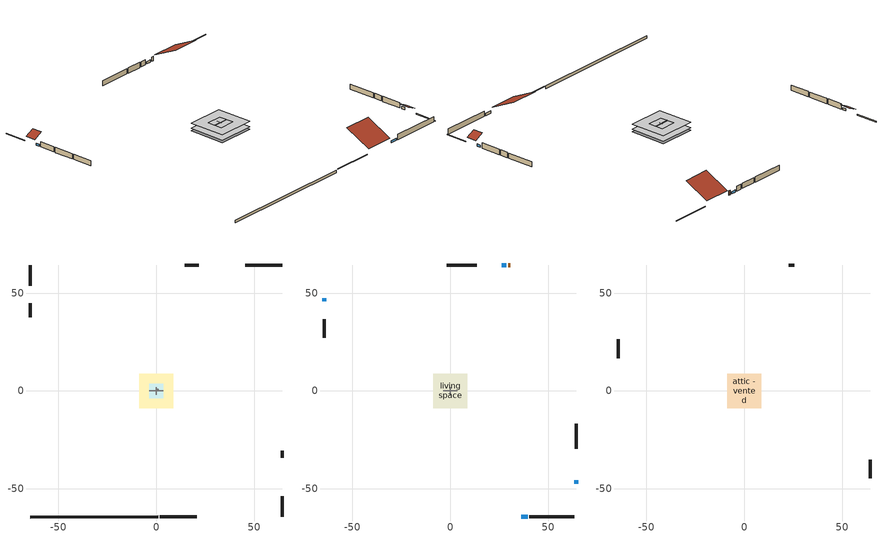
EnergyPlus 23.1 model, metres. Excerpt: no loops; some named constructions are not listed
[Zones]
central ac airloop ret air zone
 floor adiabatic (AdiabaticConst): 0,0 0,1 1,1 1,0 z0
 wall adiabatic (AdiabaticConst): 0,1 0,0 1,0 1,1 0,1 z0:1
 ceiling adiabatic (AdiabaticConst): 1,0 1,1 0,1 0,0 z1
crawlspace - vented
 floor foundation (Slab2 construction): -8.77,-8.77 -8.77,8.77 8.77,8.77 8.77,-8.77 z-0.91
 wall outside (RimJoist1 construction): 1.83,-64.44 20.73,-64.44 z0.3:0.61
 wall outside (RimJoist2 construction): -64.44,64.44 -64.44,53.93 z0.3:0.61
 wall outside (RimJoist3 construction): 64.44,64.44 45.55,64.44 z0.3:0.61
 wall outside (RimJoist4 construction): 64.44,-64.44 64.44,-53.93 z0.3:0.61
 wall foundation (FoundationWall1 construction): -64.44,-64.44 0.91,-64.44 z-0.91:0.3
garage
 floor foundation (Slab1 construction): -3.66,-3.66 -3.66,3.66 3.66,3.66 3.66,-3.66 z0
 wall outside (Wall1 construction): -64.44,44.91 -64.44,37.59 z0.3:2.74
 wall outside (Wall12 construction): 64.44,-34.23 64.44,-30.57 z0.3:2.74
 wall outside (Wall2 construction): 21.77,64.44 14.46,64.44 z0.3:2.74
 wall to living space (Wall5 construction Reversed): -3.66,0 3.66,0 z0.3:2.74
 wall to living space (Wall6 construction Reversed): 0,-1.83 0,1.83 z0.3:2.74
living space
 floor to crawlspace - vented (Floor2 construction): -8.77,-8.77 -8.77,8.77 8.77,8.77 8.77,-8.77 z0.3
 wall outside (AdiabaticWallConstruction 1): 30.58,64.44 29.66,64.44 z0.3:2.34
 wall outside (AdiabaticWallConstruction): 36.26,-64.44 39.53,-64.44 z0.3:1.4; -64.44,47.33 -64.44,45.84 z0.3:1.28; 28.73,64.44 26.37,64.44 z0.3:1.37; 64.44,-47.33 64.44,-45.61 z0.3:1.46
 wall outside (Wall3 construction): 40.46,-64.44 63.51,-64.44 z0.3:2.74
 wall outside (Wall4 construction): -64.44,36.66 -64.44,27.29 z0.3:2.74
 wall outside (Wall7 construction): 13.53,64.44 -1.89,64.44 z0.3:2.74
 wall outside (Wall8 construction): 64.44,-29.64 64.44,-16.83 z0.3:2.74
 window (WindowConstruction): 36.26,-64.44 39.53,-64.44 z0.3:1.4
 window (WindowConstruction 1): -64.44,47.33 -64.44,45.84 z0.3:1.28
 window (WindowConstruction 2): 28.73,64.44 26.37,64.44 z0.3:1.37
 window (WindowConstruction 3): 64.44,-47.33 64.44,-45.61 z0.3:1.46
 door (Door): 30.58,64.44 29.66,64.44 z0.3:2.34
attic - vented
 floor to garage (Floor1 construction): -3.66,-3.66 -3.66,3.66 3.66,3.66 3.66,-3.66 z2.74
 floor to living space (Floor3 construction Reversed): -8.77,-8.77 -8.77,8.77 8.77,8.77 8.77,-8.77 z2.74
 wall outside (Wall10 construction): 64.44,-44.68 64.44,-35.16 z0.3:2.74
 wall outside (Wall11 construction): 25.45,64.44 22.7,64.44 z0.3:2.74
 wall outside (Wall9 construction): -64.44,26.36 -64.44,16.84 z0.3:2.74
 roof outside (Roof1 construction): 35.33,-64.44,2.74 35.33,-52.22,8.86 21.66,-52.22,8.86 21.66,-64.44,2.74
 roof outside (Roof2 construction): -64.44,48.26,2.74 -60.21,48.26,4.86 -60.21,53,4.86 -64.44,53,2.74
 roof outside (Roof3 construction): 64.44,-48.26,2.74 60.21,-48.26,4.86 60.21,-53,4.86 64.44,-53,2.74
 roof outside (Roof4 construction): 31.51,64.44,2.74 31.51,52.72,8.61 44.62,52.72,8.61 44.62,64.44,2.74
[Material] Roughness=Rough; Thermal Absorptance=0.9
Name | Thickness {m} | Conductivity {W/m-K} | Density {kg/m3} | Specific Heat {J/kg-K} | Solar Absorptance | Visible Absorptance
ceiling loosefill ins | 0.169333 | 0.0480833 | 16.02 | 1046.75 | 0.7 | 0.7
ceiling stud and cavity 1 | 0.1397 | 0.0824711 | 65.682 | 1177.47 | 0.7 | 0.7
floor covering | 0.0127 | 0.0433444 | 54.468 | 1339.84 | 0.6 | 0.6
floor rigid ins | 0.051816 | 0.029427 | 32.04 | 1214.23 | 0.7 | 0.7
floor stud and cavity | 0.1397 | 0.236196 | 92.3553 | 1139.71 | 0.7 | 0.7
gypsum board | 0.0127 | 0.160291 | 801 | 837.4 | 0.6 | 0.6
osb sheathing 0.5 in. 2; osb sheathing 0.5 in. 3 | 0.0127 | 0.115458 | 512.64 | 1214.23 | 0.7 | 0.7
osb sheathing 0.75 in. | 0.01905 | 0.115458 | 512.64 | 1214.23 | 0.7 | 0.7
wall stud and cavity 2 | 0.1397 | 0.0856282 | 139.0536 | 1170.24 | 0.7 | 0.7
[Construction]
Floor2 construction Reversed: floor covering, osb sheathing 0.75 in., floor rigid ins, floor stud and cavity
Floor3 construction: ceiling loosefill ins, ceiling stud and cavity 1, gypsum board
Wall5 construction: osb sheathing 0.5 in. 2, wall stud and cavity 2, gypsum board
Wall6 construction: osb sheathing 0.5 in. 3, wall stud and cavity 2, gypsum board
[Schedule:Day:Interval]
exterior lighting schedule weekday10: No, 05:00, 0.345039, 06:00, 0.277532, 07:00, 0.26253, 08:00, 0.255029, 09:00, 0.247528, 10:00, 0.210024, 11:00, 0.165019, 12:00, 0.112513, 13:00, 0.0900102, 15:00, 0.0825094, 16:00, 0.0900102, 17:00, 0.142516, 18:00, 0.277532, 19:00, 0.367542, 20:00, 0.487555, 21:00, 0.682578, 22:00, 0.787589, 23:00, 0.682578, 24:00, 0.472554
exterior lighting schedule weekday11: No, 05:00, 0.343994, 06:00, 0.276691, 07:00, 0.261734, 08:00, 0.254256, 09:00, 0.246778, 10:00, 0.209387, 11:00, 0.164519, 12:00, 0.112172, 13:00, 0.0897375, 15:00, 0.0822593, 16:00, 0.0897375, 17:00, 0.142084, 18:00, 0.276691, 19:00, 0.366428, 20:00, 0.486078, 21:00, 0.680509, 22:00, 0.785203, 23:00, 0.680509, 24:00, 0.471122
exterior lighting schedule weekday12: No, 05:00, 0.434959, 06:00, 0.349858, 07:00, 0.330947, 08:00, 0.321491, 09:00, 0.312035, 10:00, 0.264757, 11:00, 0.208024, 12:00, 0.141834, 13:00, 0.113467, 15:00, 0.104012, 16:00, 0.113467, 17:00, 0.179657, 18:00, 0.349858, 19:00, 0.463325, 20:00, 0.614615, 21:00, 0.860461, 22:00, 0.99284, 23:00, 0.860461, 24:00, 0.595704
exterior lighting schedule weekday4: No, 05:00, 0.344691, 06:00, 0.277251, 07:00, 0.262265, 08:00, 0.254771, 09:00, 0.247278, 10:00, 0.209812, 11:00, 0.164852, 12:00, 0.112399, 13:00, 0.0899193, 15:00, 0.082426, 16:00, 0.0899193, 17:00, 0.142372, 18:00, 0.277251, 19:00, 0.367171, 20:00, 0.487063, 21:00, 0.681888, 22:00, 0.786794, 23:00, 0.681888, 24:00, 0.472076
exterior lighting schedule weekday5: No, 05:00, 0.346085, 06:00, 0.278373, 07:00, 0.263325, 08:00, 0.255802, 09:00, 0.248278, 10:00, 0.21066, 11:00, 0.165519, 12:00, 0.112854, 13:00, 0.090283, 15:00, 0.0827594, 16:00, 0.090283, 17:00, 0.142948, 18:00, 0.278373, 19:00, 0.368656, 20:00, 0.489033, 21:00, 0.684646, 22:00, 0.789976, 23:00, 0.684646, 24:00, 0.473986
exterior lighting schedule weekday6; exterior lighting schedule weekday9: No, 05:00, 0.28823, 06:00, 0.231837, 07:00, 0.219305, 08:00, 0.213039, 09:00, 0.206773, 10:00, 0.175444, 11:00, 0.137849, 12:00, 0.093988, 13:00, 0.0751904, 15:00, 0.0689245, 16:00, 0.0751904, 17:00, 0.119051, 18:00, 0.231837, 19:00, 0.307027, 20:00, 0.407281, 21:00, 0.570194, 22:00, 0.657916, 23:00, 0.570194, 24:00, 0.394749
exterior lighting schedule weekday7: No, 05:00, 0.286139, 06:00, 0.230155, 07:00, 0.217714, 08:00, 0.211494, 09:00, 0.205273, 10:00, 0.174171, 11:00, 0.136849, 12:00, 0.0933061, 13:00, 0.0746448, 15:00, 0.0684244, 16:00, 0.0746448, 17:00, 0.118188, 18:00, 0.230155, 19:00, 0.3048, 20:00, 0.404326, 21:00, 0.566057, 22:00, 0.653142, 23:00, 0.566057, 24:00, 0.391885
exterior lighting schedule weekend10: No, 02:00, 0.345039, 04:00, 0.337538, 05:00, 0.345039, 06:00, 0.337538, 07:00, 0.330038, 08:00, 0.307535, 09:00, 0.270031, 10:00, 0.225026, 11:00, 0.18002, 12:00, 0.120014, 13:00, 0.0900102, 15:00, 0.0825094, 16:00, 0.0900102, 17:00, 0.142516, 18:00, 0.285032, 19:00, 0.360041, 20:00, 0.450051, 21:00, 0.622571, 22:00, 0.735084, 23:00, 0.637572, 24:00, 0.44255
exterior lighting schedule weekend11: No, 02:00, 0.343994, 04:00, 0.336516, 05:00, 0.343994, 06:00, 0.336516, 07:00, 0.329037, 08:00, 0.306603, 09:00, 0.269212, 10:00, 0.224344, 11:00, 0.179475, 12:00, 0.11965, 13:00, 0.0897375, 15:00, 0.0822593, 16:00, 0.0897375, 17:00, 0.142084, 18:00, 0.284169, 19:00, 0.35895, 20:00, 0.448687, 21:00, 0.620684, 22:00, 0.732856, 23:00, 0.63564, 24:00, 0.441209
exterior lighting schedule weekend12: No, 02:00, 0.434959, 04:00, 0.425503, 05:00, 0.434959, 06:00, 0.425503, 07:00, 0.416047, 08:00, 0.38768, 09:00, 0.340402, 10:00, 0.283669, 11:00, 0.226935, 12:00, 0.15129, 13:00, 0.113467, 15:00, 0.104012, 16:00, 0.113467, 17:00, 0.179657, 18:00, 0.359314, 19:00, 0.45387, 20:00, 0.567337, 21:00, 0.784816, 22:00, 0.926651, 23:00, 0.803728, 24:00, 0.557882
exterior lighting schedule weekend3; exterior lighting schedule weekend5: No, 02:00, 0.346085, 04:00, 0.338561, 05:00, 0.346085, 06:00, 0.338561, 07:00, 0.331038, 08:00, 0.308467, 09:00, 0.270849, 10:00, 0.225707, 11:00, 0.180566, 12:00, 0.120377, 13:00, 0.090283, 15:00, 0.0827594, 16:00, 0.090283, 17:00, 0.142948, 18:00, 0.285896, 19:00, 0.361132, 20:00, 0.451415, 21:00, 0.624457, 22:00, 0.737311, 23:00, 0.639504, 24:00, 0.443891
exterior lighting schedule weekend4: No, 02:00, 0.344691, 04:00, 0.337197, 05:00, 0.344691, 06:00, 0.337197, 07:00, 0.329704, 08:00, 0.307224, 09:00, 0.269758, 10:00, 0.224798, 11:00, 0.179839, 12:00, 0.119892, 13:00, 0.0899193, 15:00, 0.082426, 16:00, 0.0899193, 17:00, 0.142372, 18:00, 0.284744, 19:00, 0.359677, 20:00, 0.449597, 21:00, 0.621942, 22:00, 0.734341, 23:00, 0.636928, 24:00, 0.442103
exterior lighting schedule weekend6; exterior lighting schedule weekend9: No, 02:00, 0.28823, 04:00, 0.281964, 05:00, 0.28823, 06:00, 0.281964, 07:00, 0.275698, 08:00, 0.2569, 09:00, 0.225571, 10:00, 0.187976, 11:00, 0.150381, 12:00, 0.100254, 13:00, 0.0751904, 15:00, 0.0689245, 16:00, 0.0751904, 17:00, 0.119051, 18:00, 0.238103, 19:00, 0.300761, 20:00, 0.375952, 21:00, 0.520067, 22:00, 0.614055, 23:00, 0.532598, 24:00, 0.369686
exterior lighting schedule weekend7: No, 02:00, 0.286139, 04:00, 0.279918, 05:00, 0.286139, 06:00, 0.279918, 07:00, 0.273698, 08:00, 0.255037, 09:00, 0.223935, 10:00, 0.186612, 11:00, 0.14929, 12:00, 0.0995265, 13:00, 0.0746448, 15:00, 0.0684244, 16:00, 0.0746448, 17:00, 0.118188, 18:00, 0.236375, 19:00, 0.298579, 20:00, 0.373224, 21:00, 0.516294, 22:00, 0.6096, 23:00, 0.528734, 24:00, 0.367004
